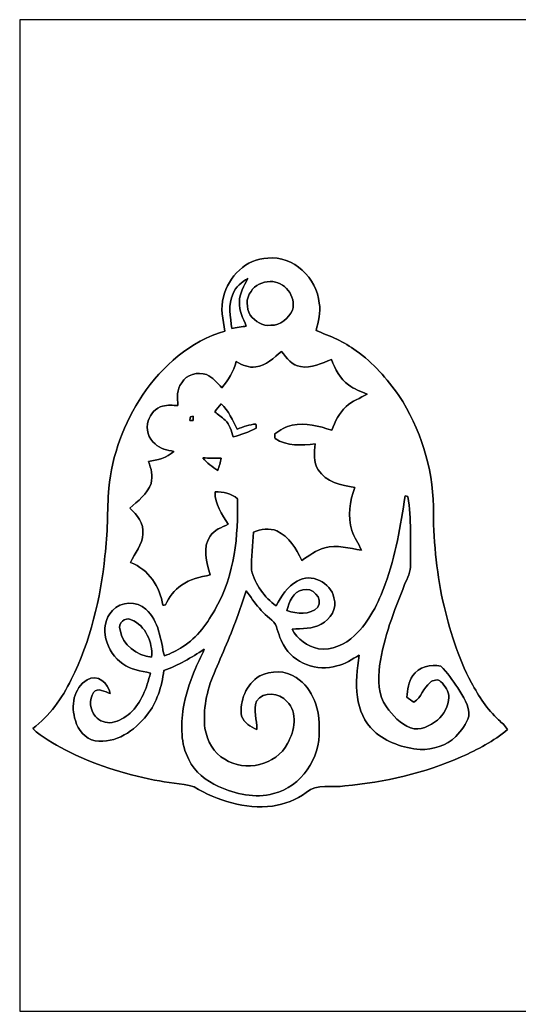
# Model space of a CAD drawing. Header units: centimetres. Extents: x -16.8 to 16.8, y -16.7 to 16.7.
# Drawn here: x -16.77 to 0, y -16.67 to 16.67 of the extents above; entities that cross this region are included whole.
import ezdxf

# ---------------------------------------------------------------- set-up
doc = ezdxf.new("R2010")
doc.units = ezdxf.units.CM
doc.header["$MEASUREMENT"] = 0
doc.layers.add('Layer 1', color=7, linetype='Continuous')

msp = doc.modelspace()

# ---------------------------------------------------------------- linework, layer by layer
at = {"layer": 'Layer 1', "color": 7}
for points, knots in [([(-16.77458, 16.66875), (-16.77458, 16.66875), (16.77458, 16.66875), (16.77458, 16.66875), (16.77458, 16.66875), (16.77458, 16.66875), (16.77458, -16.66875), (16.77458, -16.66875), (16.77458, -16.66875), (16.77458, -16.66875), (-16.77458, -16.66875), (-16.77458, -16.66875), (-16.77458, -16.66875), (-16.77458, -16.66875), (-16.77458, 16.66875), (-16.77458, 16.66875), (-16.77458, 16.66875), (-16.77458, 16.66875), (-16.77458, 16.66875), (-16.77458, 16.66875)], [0, 0, 0, 0, 0.16666667, 0.16666667, 0.16666667, 0.16666667, 0.33333333, 0.33333333, 0.33333333, 0.33333333, 0.5, 0.5, 0.5, 0.5, 0.66666667, 0.66666667, 0.66666667, 0.66666667, 1, 1, 1, 1]), ([(-9.93281, 7.3533), (-10.04852, 6.97548), (-9.94657, 6.58142), (-9.89189, 6.2036), (-9.89189, 6.2036), (-11.043, 5.86423), (-11.99162, 5.02744), (-12.65308, 4.04566), (-12.65308, 4.04566), (-13.26762, 3.10974), (-13.68002, 2.032), (-13.78832, 0.9144), (-13.78832, 0.9144), (-13.84406, 0.15804), (-13.81337, -0.60501), (-13.91426, -1.35819), (-13.91426, -1.35819), (-14.06913, -2.79153), (-14.39968, -4.22346), (-15.04844, -5.5178), (-15.04844, -5.5178), (-15.35712, -6.14927), (-15.77799, -6.7377), (-16.34384, -7.16315), (-16.34384, -7.16315), (-16.03234, -7.46936), (-15.63299, -7.67009), (-15.25199, -7.87682), (-15.25199, -7.87682), (-14.31466, -8.37283), (-13.29126, -8.68962), (-12.25409, -8.896), (-12.25409, -8.896), (-11.81312, -8.99089), (-11.35486, -8.99795), (-10.92165, -9.12707), (-10.92165, -9.12707), (-10.13601, -9.59344), (-9.20785, -9.8873), (-8.2871, -9.76983), (-8.2871, -9.76983), (-7.87964, -9.71338), (-7.48348, -9.5691), (-7.1561, -9.31651), (-7.1561, -9.31651), (-6.79309, -9.00112), (-6.28403, -9.16587), (-5.85435, -9.09567), (-5.85435, -9.09567), (-4.51309, -8.96373), (-3.17465, -8.67304), (-1.94275, -8.11459), (-1.94275, -8.11459), (-1.39488, -7.87012), (-0.85584, -7.59037), (-0.39546, -7.20125), (-0.39546, -7.20125), (-0.45685, -7.0612), (-0.59196, -6.97406), (-0.69321, -6.86647), (-0.69321, -6.86647), (-1.07879, -6.52074), (-1.35784, -6.0766), (-1.60091, -5.62398), (-1.60091, -5.62398), (-2.06587, -4.76532), (-2.34139, -3.82199), (-2.56611, -2.87655), (-2.56611, -2.87655), (-2.78024, -1.83197), (-2.89207, -0.76623), (-2.88114, 0.30057), (-2.88114, 0.30057), (-2.9083, 1.62313), (-3.31752, 2.93158), (-4.04107, 4.03789), (-4.04107, 4.03789), (-4.44853, 4.59775), (-4.89832, 5.13927), (-5.4737, 5.53438), (-5.4737, 5.53438), (-5.87763, 5.84482), (-6.35176, 6.03744), (-6.82378, 6.21806), (-6.82378, 6.21806), (-6.75146, 6.52074), (-6.65163, 6.83048), (-6.71513, 7.1441), (-6.71513, 7.1441), (-6.79768, 7.98195), (-7.57908, 8.75171), (-8.44797, 8.65399), (-8.44797, 8.65399), (-9.16834, 8.64094), (-9.76806, 8.02675), (-9.93281, 7.3533), (-9.93281, 7.3533), (-9.93281, 7.3533), (-9.93281, 7.3533), (-9.93281, 7.3533)], [0, 0, 0, 0, 0.03846154, 0.03846154, 0.03846154, 0.03846154, 0.07692308, 0.07692308, 0.07692308, 0.07692308, 0.11538462, 0.11538462, 0.11538462, 0.11538462, 0.15384615, 0.15384615, 0.15384615, 0.15384615, 0.19230769, 0.19230769, 0.19230769, 0.19230769, 0.23076923, 0.23076923, 0.23076923, 0.23076923, 0.26923077, 0.26923077, 0.26923077, 0.26923077, 0.30769231, 0.30769231, 0.30769231, 0.30769231, 0.34615385, 0.34615385, 0.34615385, 0.34615385, 0.38461538, 0.38461538, 0.38461538, 0.38461538, 0.42307692, 0.42307692, 0.42307692, 0.42307692, 0.46153846, 0.46153846, 0.46153846, 0.46153846, 0.5, 0.5, 0.5, 0.5, 0.53846154, 0.53846154, 0.53846154, 0.53846154, 0.57692308, 0.57692308, 0.57692308, 0.57692308, 0.61538462, 0.61538462, 0.61538462, 0.61538462, 0.65384615, 0.65384615, 0.65384615, 0.65384615, 0.69230769, 0.69230769, 0.69230769, 0.69230769, 0.73076923, 0.73076923, 0.73076923, 0.73076923, 0.76923077, 0.76923077, 0.76923077, 0.76923077, 0.80769231, 0.80769231, 0.80769231, 0.80769231, 0.84615385, 0.84615385, 0.84615385, 0.84615385, 0.88461538, 0.88461538, 0.88461538, 0.88461538, 0.92307692, 0.92307692, 0.92307692, 0.92307692, 1, 1, 1, 1]), ([(-9.61319, 7.4616), (-9.52324, 7.69197), (-9.31933, 7.84542), (-9.1186, 7.97489), (-9.1186, 7.97489), (-9.23572, 7.71948), (-9.40259, 7.47077), (-9.39659, 7.17726), (-9.39659, 7.17726), (-9.42269, 6.88587), (-9.27029, 6.62905), (-9.16728, 6.3687), (-9.16728, 6.3687), (-9.28829, 6.34859), (-9.53029, 6.30802), (-9.65129, 6.28791), (-9.65129, 6.28791), (-9.6968, 6.67561), (-9.79241, 7.0926), (-9.61319, 7.4616)], [0, 0, 0, 0, 0.16666667, 0.16666667, 0.16666667, 0.16666667, 0.33333333, 0.33333333, 0.33333333, 0.33333333, 0.5, 0.5, 0.5, 0.5, 0.66666667, 0.66666667, 0.66666667, 0.66666667, 1, 1, 1, 1]), ([(-8.36683, 7.8673), (-7.87612, 7.88882), (-7.48453, 7.37517), (-7.614, 6.90774), (-7.614, 6.90774), (-7.74912, 6.63575), (-8.01652, 6.37611), (-8.34249, 6.39904), (-8.34249, 6.39904), (-8.61977, 6.35282), (-8.87307, 6.53062), (-9.03288, 6.73876), (-9.03288, 6.73876), (-9.1634, 6.979), (-9.19551, 7.30638), (-9.00783, 7.52828), (-9.00783, 7.52828), (-8.88118, 7.75511), (-8.61448, 7.85636), (-8.36683, 7.8673)], [0, 0, 0, 0, 0.16666667, 0.16666667, 0.16666667, 0.16666667, 0.33333333, 0.33333333, 0.33333333, 0.33333333, 0.5, 0.5, 0.5, 0.5, 0.66666667, 0.66666667, 0.66666667, 0.66666667, 1, 1, 1, 1]), ([(-8.84731, 4.99957), (-8.49418, 5.0359), (-8.24794, 5.31213), (-7.9816, 5.51533), (-7.9816, 5.51533), (-7.81297, 5.30648), (-7.63164, 5.03555), (-7.3406, 5.00627), (-7.3406, 5.00627), (-6.97653, 4.93924), (-6.63504, 5.11951), (-6.3052, 5.24475), (-6.3052, 5.24475), (-6.18137, 4.92513), (-6.02015, 4.59493), (-5.73052, 4.39526), (-5.73052, 4.39526), (-5.54849, 4.24497), (-5.31883, 4.18006), (-5.10716, 4.08446), (-5.10716, 4.08446), (-5.34176, 3.94229), (-5.60846, 3.85092), (-5.81307, 3.66148), (-5.81307, 3.66148), (-6.05367, 3.45511), (-6.17926, 3.1563), (-6.29532, 2.86914), (-6.29532, 2.86914), (-6.72042, 3.00884), (-7.17832, 3.12279), (-7.626, 3.03848), (-7.626, 3.03848), (-7.84013, 2.98944), (-8.03028, 2.8702), (-8.20808, 2.74532), (-8.20808, 2.74532), (-8.20596, 2.69311), (-8.20385, 2.64019), (-8.20208, 2.58763), (-8.20208, 2.58763), (-7.8045, 2.3308), (-7.3025, 2.35444), (-6.84953, 2.40524), (-6.84953, 2.40524), (-6.88022, 2.1142), (-6.9282, 1.79317), (-6.7504, 1.53741), (-6.7504, 1.53741), (-6.4897, 1.12642), (-5.97817, 1.00118), (-5.52591, 0.9465), (-5.52591, 0.9465), (-5.68501, 0.48331), (-5.77286, -0.02963), (-5.62046, -0.50659), (-5.62046, -0.50659), (-5.54884, -0.7426), (-5.39785, -0.94227), (-5.29625, -1.16487), (-5.29625, -1.16487), (-5.7023, -1.10278), (-6.12246, -0.97296), (-6.53203, -1.08938), (-6.53203, -1.08938), (-6.82131, -1.16134), (-7.0545, -1.35855), (-7.30532, -1.50954), (-7.30532, -1.50954), (-7.48841, -1.11548), (-7.72901, -0.71155), (-8.13717, -0.51999), (-8.13717, -0.51999), (-8.39117, -0.4064), (-8.67516, -0.46849), (-8.92704, -0.55598), (-8.92704, -0.55598), (-8.94009, -0.98319), (-9.0103, -1.41076), (-8.99054, -1.83797), (-8.99054, -1.83797), (-8.86425, -2.3174), (-8.5665, -2.75308), (-8.16187, -3.04059), (-8.16187, -3.04059), (-7.99394, -2.71674), (-7.79392, -2.38054), (-7.4549, -2.21156), (-7.4549, -2.21156), (-7.00088, -1.91382), (-6.32248, -2.25037), (-6.22547, -2.76825), (-6.22547, -2.76825), (-6.10235, -3.12244), (-6.33801, -3.49356), (-6.65021, -3.65019), (-6.65021, -3.65019), (-6.94337, -3.82552), (-7.29791, -3.79624), (-7.626, -3.82552), (-7.626, -3.82552), (-7.45702, -4.17442), (-7.112, -4.39138), (-6.74582, -4.48557), (-6.74582, -4.48557), (-6.29708, -4.54907), (-5.84412, -4.3434), (-5.52838, -4.0319), (-5.52838, -4.0319), (-5.0292, -3.5687), (-4.73181, -2.93899), (-4.49827, -2.31069), (-4.49827, -2.31069), (-4.14973, -1.35431), (-3.98709, -0.34572), (-3.82976, 0.65581), (-3.82976, 0.65581), (-3.80647, 0.65052), (-3.76026, 0.63994), (-3.73698, 0.63465), (-3.73698, 0.63465), (-3.61844, -0.11783), (-3.64419, -0.88265), (-3.65443, -1.64148), (-3.65443, -1.64148), (-3.63608, -1.88771), (-3.76096, -2.10397), (-3.84634, -2.32481), (-3.84634, -2.32481), (-4.19876, -3.20781), (-4.56001, -4.1021), (-4.68665, -5.05072), (-4.68665, -5.05072), (-4.73675, -5.51568), (-4.75439, -6.04132), (-4.45876, -6.43572), (-4.45876, -6.43572), (-4.25062, -6.72289), (-3.99239, -7.01887), (-3.64843, -7.14199), (-3.64843, -7.14199), (-3.32246, -7.26193), (-3.00214, -7.06437), (-2.74496, -6.88516), (-2.74496, -6.88516), (-2.52695, -6.68867), (-2.38407, -6.40962), (-2.35761, -6.11717), (-2.35761, -6.11717), (-2.36467, -5.91291), (-2.48673, -5.72911), (-2.62608, -5.58906), (-2.62608, -5.58906), (-2.72556, -5.48499), (-2.89243, -5.53473), (-2.99085, -5.61622), (-2.99085, -5.61622), (-3.22051, -5.7979), (-3.28154, -6.12281), (-3.53519, -6.28262), (-3.53519, -6.28262), (-3.61456, -6.22618), (-3.69323, -6.16867), (-3.7719, -6.11152), (-3.7719, -6.11152), (-3.75073, -5.86176), (-3.72639, -5.59506), (-3.57399, -5.38586), (-3.57399, -5.38586), (-3.37256, -5.09764), (-2.9658, -4.98828), (-2.6349, -5.06871), (-2.6349, -5.06871), (-2.39254, -5.26097), (-2.24861, -5.55625), (-2.05987, -5.7979), (-2.05987, -5.7979), (-1.88701, -6.08789), (-1.6577, -6.39092), (-1.68945, -6.74829), (-1.68945, -6.74829), (-1.76565, -7.01252), (-1.95051, -7.22947), (-2.1269, -7.43303), (-2.1269, -7.43303), (-2.43558, -7.753), (-2.89948, -7.85954), (-3.32846, -7.87365), (-3.32846, -7.87365), (-3.88832, -7.81509), (-4.46123, -7.63623), (-4.88033, -7.24429), (-4.88033, -7.24429), (-5.20982, -6.95784), (-5.36434, -6.52463), (-5.43313, -6.10517), (-5.43313, -6.10517), (-5.51603, -5.63668), (-5.43525, -5.1622), (-5.37986, -4.69618), (-5.37986, -4.69618), (-5.6194, -4.83129), (-5.84271, -5.01015), (-6.12105, -5.05813), (-6.12105, -5.05813), (-6.78145, -5.26097), (-7.58543, -4.97593), (-7.91175, -4.35187), (-7.91175, -4.35187), (-8.04757, -4.14055), (-8.09978, -3.89326), (-8.18374, -3.66113), (-8.18374, -3.66113), (-8.34496, -3.46181), (-8.56897, -3.32176), (-8.72878, -3.12032), (-8.72878, -3.12032), (-8.88965, -2.93617), (-9.01947, -2.72909), (-9.17152, -2.53824), (-9.17152, -2.53824), (-9.27559, -2.79717), (-9.34191, -3.06881), (-9.43928, -3.33022), (-9.43928, -3.33022), (-9.6841, -4.00015), (-9.96985, -4.65349), (-10.2489, -5.30966), (-10.2489, -5.30966), (-10.49761, -5.8928), (-10.62884, -6.53344), (-10.55441, -7.16844), (-10.55441, -7.16844), (-10.47538, -7.5752), (-10.2683, -7.99147), (-9.8933, -8.19856), (-9.8933, -8.19856), (-9.20891, -8.63318), (-8.16398, -8.40599), (-7.78298, -7.67009), (-7.78298, -7.67009), (-7.54098, -7.24676), (-7.42597, -6.62834), (-7.80627, -6.2544), (-7.80627, -6.2544), (-8.05004, -5.96124), (-8.60002, -5.89739), (-8.82297, -6.23993), (-8.82297, -6.23993), (-8.92951, -6.54685), (-8.81274, -6.8774), (-8.81133, -7.19349), (-8.81133, -7.19349), (-9.03146, -7.11764), (-9.22867, -6.96524), (-9.32744, -6.7504), (-9.32744, -6.7504), (-9.40294, -6.23252), (-9.17258, -5.66737), (-8.71608, -5.39644), (-8.71608, -5.39644), (-8.34108, -5.20488), (-7.84684, -5.19959), (-7.49688, -5.45183), (-7.49688, -5.45183), (-6.91303, -5.81554), (-6.68973, -6.5599), (-6.71654, -7.21466), (-6.71654, -7.21466), (-6.6802, -8.15763), (-7.31661, -9.12178), (-8.25112, -9.35214), (-8.25112, -9.35214), (-8.87342, -9.525), (-9.52465, -9.36096), (-10.10179, -9.11437), (-10.10179, -9.11437), (-10.51031, -8.91963), (-10.90224, -8.62612), (-11.09768, -8.20596), (-11.09768, -8.20596), (-11.38273, -7.6835), (-11.35874, -7.05803), (-11.28642, -6.48652), (-11.28642, -6.48652), (-11.20775, -6.06002), (-11.07793, -5.64409), (-10.91777, -5.24157), (-10.91777, -5.24157), (-10.81758, -4.98863), (-10.67047, -4.7565), (-10.58545, -4.49756), (-10.58545, -4.49756), (-11.01019, -4.77908), (-11.45117, -5.03978), (-11.93341, -5.21194), (-11.93341, -5.21194), (-12.00891, -5.74851), (-12.16378, -6.28791), (-12.50985, -6.71724), (-12.50985, -6.71724), (-12.91202, -7.24217), (-13.5576, -7.67433), (-14.24658, -7.58014), (-14.24658, -7.58014), (-14.57219, -7.50464), (-14.82266, -7.21431), (-14.90521, -6.89681), (-14.90521, -6.89681), (-15.07137, -6.41738), (-14.97401, -5.80496), (-14.51363, -5.52344), (-14.51363, -5.52344), (-14.17108, -5.30542), (-13.79926, -5.64691), (-13.73823, -5.98205), (-13.73823, -5.98205), (-13.91567, -5.94572), (-14.15098, -5.76051), (-14.29879, -5.9503), (-14.29879, -5.9503), (-14.45366, -6.19266), (-14.42614, -6.5405), (-14.23599, -6.75675), (-14.23599, -6.75675), (-14.10159, -6.92009), (-13.87793, -6.98606), (-13.67226, -6.96383), (-13.67226, -6.96383), (-13.44824, -6.91339), (-13.24716, -6.79379), (-13.07183, -6.64845), (-13.07183, -6.64845), (-12.69153, -6.29461), (-12.50915, -5.79332), (-12.38709, -5.3019), (-12.38709, -5.3019), (-12.70141, -5.21406), (-13.05172, -5.20418), (-13.31454, -4.98757), (-13.31454, -4.98757), (-13.86558, -4.61751), (-14.16156, -3.72674), (-13.66273, -3.19969), (-13.66273, -3.19969), (-13.3798, -2.88255), (-12.84676, -2.86738), (-12.53878, -3.15454), (-12.53878, -3.15454), (-12.09181, -3.5493), (-12.05124, -4.18077), (-11.9193, -4.72228), (-11.9193, -4.72228), (-11.70905, -4.63762), (-11.49773, -4.55048), (-11.31111, -4.41995), (-11.31111, -4.41995), (-10.79959, -4.11162), (-10.46445, -3.59445), (-10.17411, -3.08786), (-10.17411, -3.08786), (-9.56239, -1.98226), (-9.4294, -0.68368), (-9.46503, 0.55986), (-9.46503, 0.55986), (-9.67176, 0.74789), (-9.94375, 0.8061), (-10.21574, 0.79446), (-10.21574, 0.79446), (-10.2302, 0.381), (-9.97797, 0.03916), (-9.77477, -0.29598), (-9.77477, -0.29598), (-9.99419, -0.39758), (-10.24431, -0.48084), (-10.38225, -0.69533), (-10.38225, -0.69533), (-10.64507, -1.07879), (-10.50608, -1.58362), (-10.38401, -1.99566), (-10.38401, -1.99566), (-10.71492, -2.07574), (-11.06417, -2.13395), (-11.34181, -2.34597), (-11.34181, -2.34597), (-11.59475, -2.4952), (-11.75385, -2.75308), (-11.88649, -3.00673), (-11.88649, -3.00673), (-11.90731, -3.00919), (-11.94894, -3.01378), (-11.96975, -3.0159), (-11.96975, -3.0159), (-12.06923, -2.39889), (-12.44882, -1.80164), (-13.05454, -1.58221), (-13.05454, -1.58221), (-12.91378, -1.26189), (-12.6492, -0.98531), (-12.64497, -0.61807), (-12.64497, -0.61807), (-12.58817, -0.26423), (-12.84182, 0.02364), (-13.08312, 0.24448), (-13.08312, 0.24448), (-12.80795, 0.48648), (-12.50103, 0.72355), (-12.36592, 1.07844), (-12.36592, 1.07844), (-12.29642, 1.3268), (-12.36345, 1.58503), (-12.45482, 1.81751), (-12.45482, 1.81751), (-12.14967, 1.85702), (-11.83323, 1.94486), (-11.59969, 2.15547), (-11.59969, 2.15547), (-11.82158, 2.19781), (-12.06429, 2.24331), (-12.23363, 2.40594), (-12.23363, 2.40594), (-12.4527, 2.58833), (-12.55466, 2.90971), (-12.46046, 3.18135), (-12.46046, 3.18135), (-12.38991, 3.41066), (-12.21423, 3.61844), (-11.97645, 3.68229), (-11.97645, 3.68229), (-11.80712, 3.71722), (-11.6332, 3.70805), (-11.46175, 3.69711), (-11.46175, 3.69711), (-11.48045, 3.95464), (-11.51678, 4.24462), (-11.33687, 4.45982), (-11.33687, 4.45982), (-11.17988, 4.74274), (-10.79853, 4.84717), (-10.50361, 4.73816), (-10.50361, 4.73816), (-10.29018, 4.64749), (-10.14236, 4.46264), (-9.99349, 4.29331), (-9.99349, 4.29331), (-9.76524, 4.5466), (-9.60296, 4.84893), (-9.50419, 5.17419), (-9.50419, 5.17419), (-9.30522, 5.06095), (-9.08332, 4.95794), (-8.84731, 4.99957), (-8.84731, 4.99957), (-8.84731, 4.99957), (-8.84731, 4.99957), (-8.84731, 4.99957)], [0, 0, 0, 0, 0.00869565, 0.00869565, 0.00869565, 0.00869565, 0.0173913, 0.0173913, 0.0173913, 0.0173913, 0.02608696, 0.02608696, 0.02608696, 0.02608696, 0.03478261, 0.03478261, 0.03478261, 0.03478261, 0.04347826, 0.04347826, 0.04347826, 0.04347826, 0.05217391, 0.05217391, 0.05217391, 0.05217391, 0.06086957, 0.06086957, 0.06086957, 0.06086957, 0.06956522, 0.06956522, 0.06956522, 0.06956522, 0.07826087, 0.07826087, 0.07826087, 0.07826087, 0.08695652, 0.08695652, 0.08695652, 0.08695652, 0.09565217, 0.09565217, 0.09565217, 0.09565217, 0.10434783, 0.10434783, 0.10434783, 0.10434783, 0.11304348, 0.11304348, 0.11304348, 0.11304348, 0.12173913, 0.12173913, 0.12173913, 0.12173913, 0.13043478, 0.13043478, 0.13043478, 0.13043478, 0.13913043, 0.13913043, 0.13913043, 0.13913043, 0.14782609, 0.14782609, 0.14782609, 0.14782609, 0.15652174, 0.15652174, 0.15652174, 0.15652174, 0.16521739, 0.16521739, 0.16521739, 0.16521739, 0.17391304, 0.17391304, 0.17391304, 0.17391304, 0.1826087, 0.1826087, 0.1826087, 0.1826087, 0.19130435, 0.19130435, 0.19130435, 0.19130435, 0.2, 0.2, 0.2, 0.2, 0.20869565, 0.20869565, 0.20869565, 0.20869565, 0.2173913, 0.2173913, 0.2173913, 0.2173913, 0.22608696, 0.22608696, 0.22608696, 0.22608696, 0.23478261, 0.23478261, 0.23478261, 0.23478261, 0.24347826, 0.24347826, 0.24347826, 0.24347826, 0.25217391, 0.25217391, 0.25217391, 0.25217391, 0.26086957, 0.26086957, 0.26086957, 0.26086957, 0.26956522, 0.26956522, 0.26956522, 0.26956522, 0.27826087, 0.27826087, 0.27826087, 0.27826087, 0.28695652, 0.28695652, 0.28695652, 0.28695652, 0.29565217, 0.29565217, 0.29565217, 0.29565217, 0.30434783, 0.30434783, 0.30434783, 0.30434783, 0.31304348, 0.31304348, 0.31304348, 0.31304348, 0.32173913, 0.32173913, 0.32173913, 0.32173913, 0.33043478, 0.33043478, 0.33043478, 0.33043478, 0.33913043, 0.33913043, 0.33913043, 0.33913043, 0.34782609, 0.34782609, 0.34782609, 0.34782609, 0.35652174, 0.35652174, 0.35652174, 0.35652174, 0.36521739, 0.36521739, 0.36521739, 0.36521739, 0.37391304, 0.37391304, 0.37391304, 0.37391304, 0.3826087, 0.3826087, 0.3826087, 0.3826087, 0.39130435, 0.39130435, 0.39130435, 0.39130435, 0.4, 0.4, 0.4, 0.4, 0.40869565, 0.40869565, 0.40869565, 0.40869565, 0.4173913, 0.4173913, 0.4173913, 0.4173913, 0.42608696, 0.42608696, 0.42608696, 0.42608696, 0.43478261, 0.43478261, 0.43478261, 0.43478261, 0.44347826, 0.44347826, 0.44347826, 0.44347826, 0.45217391, 0.45217391, 0.45217391, 0.45217391, 0.46086957, 0.46086957, 0.46086957, 0.46086957, 0.46956522, 0.46956522, 0.46956522, 0.46956522, 0.47826087, 0.47826087, 0.47826087, 0.47826087, 0.48695652, 0.48695652, 0.48695652, 0.48695652, 0.49565217, 0.49565217, 0.49565217, 0.49565217, 0.50434783, 0.50434783, 0.50434783, 0.50434783, 0.51304348, 0.51304348, 0.51304348, 0.51304348, 0.52173913, 0.52173913, 0.52173913, 0.52173913, 0.53043478, 0.53043478, 0.53043478, 0.53043478, 0.53913043, 0.53913043, 0.53913043, 0.53913043, 0.54782609, 0.54782609, 0.54782609, 0.54782609, 0.55652174, 0.55652174, 0.55652174, 0.55652174, 0.56521739, 0.56521739, 0.56521739, 0.56521739, 0.57391304, 0.57391304, 0.57391304, 0.57391304, 0.5826087, 0.5826087, 0.5826087, 0.5826087, 0.59130435, 0.59130435, 0.59130435, 0.59130435, 0.6, 0.6, 0.6, 0.6, 0.60869565, 0.60869565, 0.60869565, 0.60869565, 0.6173913, 0.6173913, 0.6173913, 0.6173913, 0.62608696, 0.62608696, 0.62608696, 0.62608696, 0.63478261, 0.63478261, 0.63478261, 0.63478261, 0.64347826, 0.64347826, 0.64347826, 0.64347826, 0.65217391, 0.65217391, 0.65217391, 0.65217391, 0.66086957, 0.66086957, 0.66086957, 0.66086957, 0.66956522, 0.66956522, 0.66956522, 0.66956522, 0.67826087, 0.67826087, 0.67826087, 0.67826087, 0.68695652, 0.68695652, 0.68695652, 0.68695652, 0.69565217, 0.69565217, 0.69565217, 0.69565217, 0.70434783, 0.70434783, 0.70434783, 0.70434783, 0.71304348, 0.71304348, 0.71304348, 0.71304348, 0.72173913, 0.72173913, 0.72173913, 0.72173913, 0.73043478, 0.73043478, 0.73043478, 0.73043478, 0.73913043, 0.73913043, 0.73913043, 0.73913043, 0.74782609, 0.74782609, 0.74782609, 0.74782609, 0.75652174, 0.75652174, 0.75652174, 0.75652174, 0.76521739, 0.76521739, 0.76521739, 0.76521739, 0.77391304, 0.77391304, 0.77391304, 0.77391304, 0.7826087, 0.7826087, 0.7826087, 0.7826087, 0.79130435, 0.79130435, 0.79130435, 0.79130435, 0.8, 0.8, 0.8, 0.8, 0.80869565, 0.80869565, 0.80869565, 0.80869565, 0.8173913, 0.8173913, 0.8173913, 0.8173913, 0.82608696, 0.82608696, 0.82608696, 0.82608696, 0.83478261, 0.83478261, 0.83478261, 0.83478261, 0.84347826, 0.84347826, 0.84347826, 0.84347826, 0.85217391, 0.85217391, 0.85217391, 0.85217391, 0.86086957, 0.86086957, 0.86086957, 0.86086957, 0.86956522, 0.86956522, 0.86956522, 0.86956522, 0.87826087, 0.87826087, 0.87826087, 0.87826087, 0.88695652, 0.88695652, 0.88695652, 0.88695652, 0.89565217, 0.89565217, 0.89565217, 0.89565217, 0.90434783, 0.90434783, 0.90434783, 0.90434783, 0.91304348, 0.91304348, 0.91304348, 0.91304348, 0.92173913, 0.92173913, 0.92173913, 0.92173913, 0.93043478, 0.93043478, 0.93043478, 0.93043478, 0.93913043, 0.93913043, 0.93913043, 0.93913043, 0.94782609, 0.94782609, 0.94782609, 0.94782609, 0.95652174, 0.95652174, 0.95652174, 0.95652174, 0.96521739, 0.96521739, 0.96521739, 0.96521739, 0.97391304, 0.97391304, 0.97391304, 0.97391304, 0.9826087, 0.9826087, 0.9826087, 0.9826087, 1, 1, 1, 1]), ([(-10.22809, 3.48827), (-10.11096, 3.39513), (-9.99137, 3.30588), (-9.87884, 3.2064), (-9.87884, 3.2064), (-9.71409, 3.0607), (-9.67493, 2.8388), (-9.60967, 2.64019), (-9.60967, 2.64019), (-9.34014, 2.70827), (-9.08226, 2.81305), (-8.83497, 2.93899), (-8.83497, 2.93899), (-8.83638, 2.97286), (-8.83955, 3.04059), (-8.84096, 3.07411), (-8.84096, 3.07411), (-9.0618, 3.06246), (-9.26783, 2.98415), (-9.47032, 2.9023), (-9.47032, 2.9023), (-9.62201, 3.20358), (-9.76242, 3.51825), (-10.00795, 3.75708), (-10.00795, 3.75708), (-10.08698, 3.67206), (-10.15965, 3.58175), (-10.22809, 3.48827), (-10.22809, 3.48827), (-10.22809, 3.48827), (-10.22809, 3.48827), (-10.22809, 3.48827)], [0, 0, 0, 0, 0.11111111, 0.11111111, 0.11111111, 0.11111111, 0.22222222, 0.22222222, 0.22222222, 0.22222222, 0.33333333, 0.33333333, 0.33333333, 0.33333333, 0.44444444, 0.44444444, 0.44444444, 0.44444444, 0.55555556, 0.55555556, 0.55555556, 0.55555556, 0.66666667, 0.66666667, 0.66666667, 0.66666667, 0.77777778, 0.77777778, 0.77777778, 0.77777778, 1, 1, 1, 1]), ([(-11.04265, 3.31505), (-11.05041, 3.27519), (-11.05782, 3.23497), (-11.06488, 3.19511), (-11.06488, 3.19511), (-11.03701, 3.19405), (-10.98091, 3.19264), (-10.95269, 3.19193), (-10.95269, 3.19193), (-10.9541, 3.24097), (-10.95516, 3.29001), (-10.95622, 3.33904), (-10.95622, 3.33904), (-10.97774, 3.33304), (-11.02113, 3.32105), (-11.04265, 3.31505), (-11.04265, 3.31505), (-11.04265, 3.31505), (-11.04265, 3.31505), (-11.04265, 3.31505)], [0, 0, 0, 0, 0.16666667, 0.16666667, 0.16666667, 0.16666667, 0.33333333, 0.33333333, 0.33333333, 0.33333333, 0.5, 0.5, 0.5, 0.5, 0.66666667, 0.66666667, 0.66666667, 0.66666667, 1, 1, 1, 1]), ([(-10.6232, 1.9364), (-10.4962, 1.75542), (-10.30711, 1.63724), (-10.12719, 1.51448), (-10.12719, 1.51448), (-10.07639, 1.64818), (-10.03829, 1.78753), (-10.01501, 1.92864), (-10.01501, 1.92864), (-10.21786, 1.93075), (-10.4207, 1.93111), (-10.6232, 1.9364), (-10.6232, 1.9364), (-10.6232, 1.9364), (-10.6232, 1.9364), (-10.6232, 1.9364)], [0, 0, 0, 0, 0.2, 0.2, 0.2, 0.2, 0.4, 0.4, 0.4, 0.4, 0.6, 0.6, 0.6, 0.6, 1, 1, 1, 1]), ([(-7.27004, -2.50084), (-7.59425, -2.55411), (-7.73218, -2.91289), (-7.80062, -3.19864), (-7.80062, -3.19864), (-7.46689, -3.30941), (-7.02557, -3.36338), (-6.76275, -3.08046), (-6.76275, -3.08046), (-6.56766, -2.78553), (-6.95678, -2.39466), (-7.27004, -2.50084), (-7.27004, -2.50084), (-7.27004, -2.50084), (-7.27004, -2.50084), (-7.27004, -2.50084)], [0, 0, 0, 0, 0.2, 0.2, 0.2, 0.2, 0.4, 0.4, 0.4, 0.4, 0.6, 0.6, 0.6, 0.6, 1, 1, 1, 1]), ([(-13.40309, -3.84669), (-13.32583, -4.35751), (-12.84464, -4.7117), (-12.34934, -4.7625), (-12.34934, -4.7625), (-12.30489, -4.26014), (-12.54619, -3.70487), (-13.03055, -3.50308), (-13.03055, -3.50308), (-13.23834, -3.39901), (-13.49798, -3.62867), (-13.40309, -3.84669)], [0, 0, 0, 0, 0.25, 0.25, 0.25, 0.25, 0.5, 0.5, 0.5, 0.5, 1, 1, 1, 1])]:
    msp.add_open_spline(points, degree=3, knots=knots, dxfattribs=at)
at = {"layer": 'Layer 1', "color": 9}
for points, knots in [([(-9.93281, 7.3533), (-9.76806, 8.02675), (-9.16834, 8.64094), (-8.44797, 8.65399), (-8.44797, 8.65399), (-7.57908, 8.75171), (-6.79768, 7.98195), (-6.71513, 7.1441), (-6.71513, 7.1441), (-6.65163, 6.83048), (-6.75146, 6.52074), (-6.82378, 6.21806), (-6.82378, 6.21806), (-6.35176, 6.03744), (-5.87763, 5.84482), (-5.4737, 5.53438), (-5.4737, 5.53438), (-4.89832, 5.13927), (-4.44853, 4.59775), (-4.04107, 4.03789), (-4.04107, 4.03789), (-3.31752, 2.93158), (-2.9083, 1.62313), (-2.88114, 0.30057), (-2.88114, 0.30057), (-2.89207, -0.76623), (-2.78024, -1.83197), (-2.56611, -2.87655), (-2.56611, -2.87655), (-2.34139, -3.82199), (-2.06587, -4.76532), (-1.60091, -5.62398), (-1.60091, -5.62398), (-1.35784, -6.0766), (-1.07879, -6.52074), (-0.69321, -6.86647), (-0.69321, -6.86647), (-0.59196, -6.97406), (-0.45685, -7.0612), (-0.39546, -7.20125), (-0.39546, -7.20125), (-0.85584, -7.59037), (-1.39488, -7.87012), (-1.94275, -8.11459), (-1.94275, -8.11459), (-3.17465, -8.67304), (-4.51309, -8.96373), (-5.85435, -9.09567), (-5.85435, -9.09567), (-6.28403, -9.16587), (-6.79309, -9.00112), (-7.1561, -9.31651), (-7.1561, -9.31651), (-7.48348, -9.5691), (-7.87964, -9.71338), (-8.2871, -9.76983), (-8.2871, -9.76983), (-9.20785, -9.8873), (-10.13601, -9.59344), (-10.92165, -9.12707), (-10.92165, -9.12707), (-11.35486, -8.99795), (-11.81312, -8.99089), (-12.25409, -8.896), (-12.25409, -8.896), (-13.29126, -8.68962), (-14.31466, -8.37283), (-15.25199, -7.87682), (-15.25199, -7.87682), (-15.63299, -7.67009), (-16.03234, -7.46936), (-16.34384, -7.16315), (-16.34384, -7.16315), (-15.77799, -6.7377), (-15.35712, -6.14927), (-15.04844, -5.5178), (-15.04844, -5.5178), (-14.39968, -4.22346), (-14.06913, -2.79153), (-13.91426, -1.35819), (-13.91426, -1.35819), (-13.81337, -0.60501), (-13.84406, 0.15804), (-13.78832, 0.9144), (-13.78832, 0.9144), (-13.68002, 2.032), (-13.26762, 3.10974), (-12.65308, 4.04566), (-12.65308, 4.04566), (-11.99162, 5.02744), (-11.043, 5.86423), (-9.89189, 6.2036), (-9.89189, 6.2036), (-9.94657, 6.58142), (-10.04852, 6.97548), (-9.93281, 7.3533), (-9.93281, 7.3533), (-9.93281, 7.3533), (-9.93281, 7.3533), (-9.93281, 7.3533)], [0, 0, 0, 0, 0.03846154, 0.03846154, 0.03846154, 0.03846154, 0.07692308, 0.07692308, 0.07692308, 0.07692308, 0.11538462, 0.11538462, 0.11538462, 0.11538462, 0.15384615, 0.15384615, 0.15384615, 0.15384615, 0.19230769, 0.19230769, 0.19230769, 0.19230769, 0.23076923, 0.23076923, 0.23076923, 0.23076923, 0.26923077, 0.26923077, 0.26923077, 0.26923077, 0.30769231, 0.30769231, 0.30769231, 0.30769231, 0.34615385, 0.34615385, 0.34615385, 0.34615385, 0.38461538, 0.38461538, 0.38461538, 0.38461538, 0.42307692, 0.42307692, 0.42307692, 0.42307692, 0.46153846, 0.46153846, 0.46153846, 0.46153846, 0.5, 0.5, 0.5, 0.5, 0.53846154, 0.53846154, 0.53846154, 0.53846154, 0.57692308, 0.57692308, 0.57692308, 0.57692308, 0.61538462, 0.61538462, 0.61538462, 0.61538462, 0.65384615, 0.65384615, 0.65384615, 0.65384615, 0.69230769, 0.69230769, 0.69230769, 0.69230769, 0.73076923, 0.73076923, 0.73076923, 0.73076923, 0.76923077, 0.76923077, 0.76923077, 0.76923077, 0.80769231, 0.80769231, 0.80769231, 0.80769231, 0.84615385, 0.84615385, 0.84615385, 0.84615385, 0.88461538, 0.88461538, 0.88461538, 0.88461538, 0.92307692, 0.92307692, 0.92307692, 0.92307692, 1, 1, 1, 1]), ([(-9.61319, 7.4616), (-9.79241, 7.0926), (-9.6968, 6.67561), (-9.65129, 6.28791), (-9.65129, 6.28791), (-9.53029, 6.30802), (-9.28829, 6.34859), (-9.16728, 6.3687), (-9.16728, 6.3687), (-9.27029, 6.62905), (-9.42269, 6.88587), (-9.39659, 7.17726), (-9.39659, 7.17726), (-9.40259, 7.47077), (-9.23572, 7.71948), (-9.1186, 7.97489), (-9.1186, 7.97489), (-9.31933, 7.84542), (-9.52324, 7.69197), (-9.61319, 7.4616), (-9.61319, 7.4616), (-9.61319, 7.4616), (-9.61319, 7.4616), (-9.61319, 7.4616)], [0, 0, 0, 0, 0.14285714, 0.14285714, 0.14285714, 0.14285714, 0.28571429, 0.28571429, 0.28571429, 0.28571429, 0.42857143, 0.42857143, 0.42857143, 0.42857143, 0.57142857, 0.57142857, 0.57142857, 0.57142857, 0.71428571, 0.71428571, 0.71428571, 0.71428571, 1, 1, 1, 1]), ([(-8.36683, 7.8673), (-8.61448, 7.85636), (-8.88118, 7.75511), (-9.00783, 7.52828), (-9.00783, 7.52828), (-9.19551, 7.30638), (-9.1634, 6.979), (-9.03288, 6.73876), (-9.03288, 6.73876), (-8.87307, 6.53062), (-8.61977, 6.35282), (-8.34249, 6.39904), (-8.34249, 6.39904), (-8.01652, 6.37611), (-7.74912, 6.63575), (-7.614, 6.90774), (-7.614, 6.90774), (-7.48453, 7.37517), (-7.87612, 7.88882), (-8.36683, 7.8673), (-8.36683, 7.8673), (-8.36683, 7.8673), (-8.36683, 7.8673), (-8.36683, 7.8673)], [0, 0, 0, 0, 0.14285714, 0.14285714, 0.14285714, 0.14285714, 0.28571429, 0.28571429, 0.28571429, 0.28571429, 0.42857143, 0.42857143, 0.42857143, 0.42857143, 0.57142857, 0.57142857, 0.57142857, 0.57142857, 0.71428571, 0.71428571, 0.71428571, 0.71428571, 1, 1, 1, 1]), ([(-8.84731, 4.99957), (-9.08332, 4.95794), (-9.30522, 5.06095), (-9.50419, 5.17419), (-9.50419, 5.17419), (-9.60296, 4.84893), (-9.76524, 4.5466), (-9.99349, 4.29331), (-9.99349, 4.29331), (-10.14236, 4.46264), (-10.29018, 4.64749), (-10.50361, 4.73816), (-10.50361, 4.73816), (-10.79853, 4.84717), (-11.17988, 4.74274), (-11.33687, 4.45982), (-11.33687, 4.45982), (-11.51678, 4.24462), (-11.48045, 3.95464), (-11.46175, 3.69711), (-11.46175, 3.69711), (-11.6332, 3.70805), (-11.80712, 3.71722), (-11.97645, 3.68229), (-11.97645, 3.68229), (-12.21423, 3.61844), (-12.38991, 3.41066), (-12.46046, 3.18135), (-12.46046, 3.18135), (-12.55466, 2.90971), (-12.4527, 2.58833), (-12.23363, 2.40594), (-12.23363, 2.40594), (-12.06429, 2.24331), (-11.82158, 2.19781), (-11.59969, 2.15547), (-11.59969, 2.15547), (-11.83323, 1.94486), (-12.14967, 1.85702), (-12.45482, 1.81751), (-12.45482, 1.81751), (-12.36345, 1.58503), (-12.29642, 1.3268), (-12.36592, 1.07844), (-12.36592, 1.07844), (-12.50103, 0.72355), (-12.80795, 0.48648), (-13.08312, 0.24448), (-13.08312, 0.24448), (-12.84182, 0.02364), (-12.58817, -0.26423), (-12.64497, -0.61807), (-12.64497, -0.61807), (-12.6492, -0.98531), (-12.91378, -1.26189), (-13.05454, -1.58221), (-13.05454, -1.58221), (-12.44882, -1.80164), (-12.06923, -2.39889), (-11.96975, -3.0159), (-11.96975, -3.0159), (-11.94894, -3.01378), (-11.90731, -3.00919), (-11.88649, -3.00673), (-11.88649, -3.00673), (-11.75385, -2.75308), (-11.59475, -2.4952), (-11.34181, -2.34597), (-11.34181, -2.34597), (-11.06417, -2.13395), (-10.71492, -2.07574), (-10.38401, -1.99566), (-10.38401, -1.99566), (-10.50608, -1.58362), (-10.64507, -1.07879), (-10.38225, -0.69533), (-10.38225, -0.69533), (-10.24431, -0.48084), (-9.99419, -0.39758), (-9.77477, -0.29598), (-9.77477, -0.29598), (-9.97797, 0.03916), (-10.2302, 0.381), (-10.21574, 0.79446), (-10.21574, 0.79446), (-9.94375, 0.8061), (-9.67176, 0.74789), (-9.46503, 0.55986), (-9.46503, 0.55986), (-9.4294, -0.68368), (-9.56239, -1.98226), (-10.17411, -3.08786), (-10.17411, -3.08786), (-10.46445, -3.59445), (-10.79959, -4.11162), (-11.31111, -4.41995), (-11.31111, -4.41995), (-11.49773, -4.55048), (-11.70905, -4.63762), (-11.9193, -4.72228), (-11.9193, -4.72228), (-12.05124, -4.18077), (-12.09181, -3.5493), (-12.53878, -3.15454), (-12.53878, -3.15454), (-12.84676, -2.86738), (-13.3798, -2.88255), (-13.66273, -3.19969), (-13.66273, -3.19969), (-14.16156, -3.72674), (-13.86558, -4.61751), (-13.31454, -4.98757), (-13.31454, -4.98757), (-13.05172, -5.20418), (-12.70141, -5.21406), (-12.38709, -5.3019), (-12.38709, -5.3019), (-12.50915, -5.79332), (-12.69153, -6.29461), (-13.07183, -6.64845), (-13.07183, -6.64845), (-13.24716, -6.79379), (-13.44824, -6.91339), (-13.67226, -6.96383), (-13.67226, -6.96383), (-13.87793, -6.98606), (-14.10159, -6.92009), (-14.23599, -6.75675), (-14.23599, -6.75675), (-14.42614, -6.5405), (-14.45366, -6.19266), (-14.29879, -5.9503), (-14.29879, -5.9503), (-14.15098, -5.76051), (-13.91567, -5.94572), (-13.73823, -5.98205), (-13.73823, -5.98205), (-13.79926, -5.64691), (-14.17108, -5.30542), (-14.51363, -5.52344), (-14.51363, -5.52344), (-14.97401, -5.80496), (-15.07137, -6.41738), (-14.90521, -6.89681), (-14.90521, -6.89681), (-14.82266, -7.21431), (-14.57219, -7.50464), (-14.24658, -7.58014), (-14.24658, -7.58014), (-13.5576, -7.67433), (-12.91202, -7.24217), (-12.50985, -6.71724), (-12.50985, -6.71724), (-12.16378, -6.28791), (-12.00891, -5.74851), (-11.93341, -5.21194), (-11.93341, -5.21194), (-11.45117, -5.03978), (-11.01019, -4.77908), (-10.58545, -4.49756), (-10.58545, -4.49756), (-10.67047, -4.7565), (-10.81758, -4.98863), (-10.91777, -5.24157), (-10.91777, -5.24157), (-11.07793, -5.64409), (-11.20775, -6.06002), (-11.28642, -6.48652), (-11.28642, -6.48652), (-11.35874, -7.05803), (-11.38273, -7.6835), (-11.09768, -8.20596), (-11.09768, -8.20596), (-10.90224, -8.62612), (-10.51031, -8.91963), (-10.10179, -9.11437), (-10.10179, -9.11437), (-9.52465, -9.36096), (-8.87342, -9.525), (-8.25112, -9.35214), (-8.25112, -9.35214), (-7.31661, -9.12178), (-6.6802, -8.15763), (-6.71654, -7.21466), (-6.71654, -7.21466), (-6.68973, -6.5599), (-6.91303, -5.81554), (-7.49688, -5.45183), (-7.49688, -5.45183), (-7.84684, -5.19959), (-8.34108, -5.20488), (-8.71608, -5.39644), (-8.71608, -5.39644), (-9.17258, -5.66737), (-9.40294, -6.23252), (-9.32744, -6.7504), (-9.32744, -6.7504), (-9.22867, -6.96524), (-9.03146, -7.11764), (-8.81133, -7.19349), (-8.81133, -7.19349), (-8.81274, -6.8774), (-8.92951, -6.54685), (-8.82297, -6.23993), (-8.82297, -6.23993), (-8.60002, -5.89739), (-8.05004, -5.96124), (-7.80627, -6.2544), (-7.80627, -6.2544), (-7.42597, -6.62834), (-7.54098, -7.24676), (-7.78298, -7.67009), (-7.78298, -7.67009), (-8.16398, -8.40599), (-9.20891, -8.63318), (-9.8933, -8.19856), (-9.8933, -8.19856), (-10.2683, -7.99147), (-10.47538, -7.5752), (-10.55441, -7.16844), (-10.55441, -7.16844), (-10.62884, -6.53344), (-10.49761, -5.8928), (-10.2489, -5.30966), (-10.2489, -5.30966), (-9.96985, -4.65349), (-9.6841, -4.00015), (-9.43928, -3.33022), (-9.43928, -3.33022), (-9.34191, -3.06881), (-9.27559, -2.79717), (-9.17152, -2.53824), (-9.17152, -2.53824), (-9.01947, -2.72909), (-8.88965, -2.93617), (-8.72878, -3.12032), (-8.72878, -3.12032), (-8.56897, -3.32176), (-8.34496, -3.46181), (-8.18374, -3.66113), (-8.18374, -3.66113), (-8.09978, -3.89326), (-8.04757, -4.14055), (-7.91175, -4.35187), (-7.91175, -4.35187), (-7.58543, -4.97593), (-6.78145, -5.26097), (-6.12105, -5.05813), (-6.12105, -5.05813), (-5.84271, -5.01015), (-5.6194, -4.83129), (-5.37986, -4.69618), (-5.37986, -4.69618), (-5.43525, -5.1622), (-5.51603, -5.63668), (-5.43313, -6.10517), (-5.43313, -6.10517), (-5.36434, -6.52463), (-5.20982, -6.95784), (-4.88033, -7.24429), (-4.88033, -7.24429), (-4.46123, -7.63623), (-3.88832, -7.81509), (-3.32846, -7.87365), (-3.32846, -7.87365), (-2.89948, -7.85954), (-2.43558, -7.753), (-2.1269, -7.43303), (-2.1269, -7.43303), (-1.95051, -7.22947), (-1.76565, -7.01252), (-1.68945, -6.74829), (-1.68945, -6.74829), (-1.6577, -6.39092), (-1.88701, -6.08789), (-2.05987, -5.7979), (-2.05987, -5.7979), (-2.24861, -5.55625), (-2.39254, -5.26097), (-2.6349, -5.06871), (-2.6349, -5.06871), (-2.9658, -4.98828), (-3.37256, -5.09764), (-3.57399, -5.38586), (-3.57399, -5.38586), (-3.72639, -5.59506), (-3.75073, -5.86176), (-3.7719, -6.11152), (-3.7719, -6.11152), (-3.69323, -6.16867), (-3.61456, -6.22618), (-3.53519, -6.28262), (-3.53519, -6.28262), (-3.28154, -6.12281), (-3.22051, -5.7979), (-2.99085, -5.61622), (-2.99085, -5.61622), (-2.89243, -5.53473), (-2.72556, -5.48499), (-2.62608, -5.58906), (-2.62608, -5.58906), (-2.48673, -5.72911), (-2.36467, -5.91291), (-2.35761, -6.11717), (-2.35761, -6.11717), (-2.38407, -6.40962), (-2.52695, -6.68867), (-2.74496, -6.88516), (-2.74496, -6.88516), (-3.00214, -7.06437), (-3.32246, -7.26193), (-3.64843, -7.14199), (-3.64843, -7.14199), (-3.99239, -7.01887), (-4.25062, -6.72289), (-4.45876, -6.43572), (-4.45876, -6.43572), (-4.75439, -6.04132), (-4.73675, -5.51568), (-4.68665, -5.05072), (-4.68665, -5.05072), (-4.56001, -4.1021), (-4.19876, -3.20781), (-3.84634, -2.32481), (-3.84634, -2.32481), (-3.76096, -2.10397), (-3.63608, -1.88771), (-3.65443, -1.64148), (-3.65443, -1.64148), (-3.64419, -0.88265), (-3.61844, -0.11783), (-3.73698, 0.63465), (-3.73698, 0.63465), (-3.76026, 0.63994), (-3.80647, 0.65052), (-3.82976, 0.65581), (-3.82976, 0.65581), (-3.98709, -0.34572), (-4.14973, -1.35431), (-4.49827, -2.31069), (-4.49827, -2.31069), (-4.73181, -2.93899), (-5.0292, -3.5687), (-5.52838, -4.0319), (-5.52838, -4.0319), (-5.84412, -4.3434), (-6.29708, -4.54907), (-6.74582, -4.48557), (-6.74582, -4.48557), (-7.112, -4.39138), (-7.45702, -4.17442), (-7.626, -3.82552), (-7.626, -3.82552), (-7.29791, -3.79624), (-6.94337, -3.82552), (-6.65021, -3.65019), (-6.65021, -3.65019), (-6.33801, -3.49356), (-6.10235, -3.12244), (-6.22547, -2.76825), (-6.22547, -2.76825), (-6.32248, -2.25037), (-7.00088, -1.91382), (-7.4549, -2.21156), (-7.4549, -2.21156), (-7.79392, -2.38054), (-7.99394, -2.71674), (-8.16187, -3.04059), (-8.16187, -3.04059), (-8.5665, -2.75308), (-8.86425, -2.3174), (-8.99054, -1.83797), (-8.99054, -1.83797), (-9.0103, -1.41076), (-8.94009, -0.98319), (-8.92704, -0.55598), (-8.92704, -0.55598), (-8.67516, -0.46849), (-8.39117, -0.4064), (-8.13717, -0.51999), (-8.13717, -0.51999), (-7.72901, -0.71155), (-7.48841, -1.11548), (-7.30532, -1.50954), (-7.30532, -1.50954), (-7.0545, -1.35855), (-6.82131, -1.16134), (-6.53203, -1.08938), (-6.53203, -1.08938), (-6.12246, -0.97296), (-5.7023, -1.10278), (-5.29625, -1.16487), (-5.29625, -1.16487), (-5.39785, -0.94227), (-5.54884, -0.7426), (-5.62046, -0.50659), (-5.62046, -0.50659), (-5.77286, -0.02963), (-5.68501, 0.48331), (-5.52591, 0.9465), (-5.52591, 0.9465), (-5.97817, 1.00118), (-6.4897, 1.12642), (-6.7504, 1.53741), (-6.7504, 1.53741), (-6.9282, 1.79317), (-6.88022, 2.1142), (-6.84953, 2.40524), (-6.84953, 2.40524), (-7.3025, 2.35444), (-7.8045, 2.3308), (-8.20208, 2.58763), (-8.20208, 2.58763), (-8.20385, 2.64019), (-8.20596, 2.69311), (-8.20808, 2.74532), (-8.20808, 2.74532), (-8.03028, 2.8702), (-7.84013, 2.98944), (-7.626, 3.03848), (-7.626, 3.03848), (-7.17832, 3.12279), (-6.72042, 3.00884), (-6.29532, 2.86914), (-6.29532, 2.86914), (-6.17926, 3.1563), (-6.05367, 3.45511), (-5.81307, 3.66148), (-5.81307, 3.66148), (-5.60846, 3.85092), (-5.34176, 3.94229), (-5.10716, 4.08446), (-5.10716, 4.08446), (-5.31883, 4.18006), (-5.54849, 4.24497), (-5.73052, 4.39526), (-5.73052, 4.39526), (-6.02015, 4.59493), (-6.18137, 4.92513), (-6.3052, 5.24475), (-6.3052, 5.24475), (-6.63504, 5.11951), (-6.97653, 4.93924), (-7.3406, 5.00627), (-7.3406, 5.00627), (-7.63164, 5.03555), (-7.81297, 5.30648), (-7.9816, 5.51533), (-7.9816, 5.51533), (-8.24794, 5.31213), (-8.49418, 5.0359), (-8.84731, 4.99957)], [0, 0, 0, 0, 0.00877193, 0.00877193, 0.00877193, 0.00877193, 0.01754386, 0.01754386, 0.01754386, 0.01754386, 0.02631579, 0.02631579, 0.02631579, 0.02631579, 0.03508772, 0.03508772, 0.03508772, 0.03508772, 0.04385965, 0.04385965, 0.04385965, 0.04385965, 0.05263158, 0.05263158, 0.05263158, 0.05263158, 0.06140351, 0.06140351, 0.06140351, 0.06140351, 0.07017544, 0.07017544, 0.07017544, 0.07017544, 0.07894737, 0.07894737, 0.07894737, 0.07894737, 0.0877193, 0.0877193, 0.0877193, 0.0877193, 0.09649123, 0.09649123, 0.09649123, 0.09649123, 0.10526316, 0.10526316, 0.10526316, 0.10526316, 0.11403509, 0.11403509, 0.11403509, 0.11403509, 0.12280702, 0.12280702, 0.12280702, 0.12280702, 0.13157895, 0.13157895, 0.13157895, 0.13157895, 0.14035088, 0.14035088, 0.14035088, 0.14035088, 0.14912281, 0.14912281, 0.14912281, 0.14912281, 0.15789474, 0.15789474, 0.15789474, 0.15789474, 0.16666667, 0.16666667, 0.16666667, 0.16666667, 0.1754386, 0.1754386, 0.1754386, 0.1754386, 0.18421053, 0.18421053, 0.18421053, 0.18421053, 0.19298246, 0.19298246, 0.19298246, 0.19298246, 0.20175439, 0.20175439, 0.20175439, 0.20175439, 0.21052632, 0.21052632, 0.21052632, 0.21052632, 0.21929825, 0.21929825, 0.21929825, 0.21929825, 0.22807018, 0.22807018, 0.22807018, 0.22807018, 0.23684211, 0.23684211, 0.23684211, 0.23684211, 0.24561404, 0.24561404, 0.24561404, 0.24561404, 0.25438596, 0.25438596, 0.25438596, 0.25438596, 0.26315789, 0.26315789, 0.26315789, 0.26315789, 0.27192982, 0.27192982, 0.27192982, 0.27192982, 0.28070175, 0.28070175, 0.28070175, 0.28070175, 0.28947368, 0.28947368, 0.28947368, 0.28947368, 0.29824561, 0.29824561, 0.29824561, 0.29824561, 0.30701754, 0.30701754, 0.30701754, 0.30701754, 0.31578947, 0.31578947, 0.31578947, 0.31578947, 0.3245614, 0.3245614, 0.3245614, 0.3245614, 0.33333333, 0.33333333, 0.33333333, 0.33333333, 0.34210526, 0.34210526, 0.34210526, 0.34210526, 0.35087719, 0.35087719, 0.35087719, 0.35087719, 0.35964912, 0.35964912, 0.35964912, 0.35964912, 0.36842105, 0.36842105, 0.36842105, 0.36842105, 0.37719298, 0.37719298, 0.37719298, 0.37719298, 0.38596491, 0.38596491, 0.38596491, 0.38596491, 0.39473684, 0.39473684, 0.39473684, 0.39473684, 0.40350877, 0.40350877, 0.40350877, 0.40350877, 0.4122807, 0.4122807, 0.4122807, 0.4122807, 0.42105263, 0.42105263, 0.42105263, 0.42105263, 0.42982456, 0.42982456, 0.42982456, 0.42982456, 0.43859649, 0.43859649, 0.43859649, 0.43859649, 0.44736842, 0.44736842, 0.44736842, 0.44736842, 0.45614035, 0.45614035, 0.45614035, 0.45614035, 0.46491228, 0.46491228, 0.46491228, 0.46491228, 0.47368421, 0.47368421, 0.47368421, 0.47368421, 0.48245614, 0.48245614, 0.48245614, 0.48245614, 0.49122807, 0.49122807, 0.49122807, 0.49122807, 0.5, 0.5, 0.5, 0.5, 0.50877193, 0.50877193, 0.50877193, 0.50877193, 0.51754386, 0.51754386, 0.51754386, 0.51754386, 0.52631579, 0.52631579, 0.52631579, 0.52631579, 0.53508772, 0.53508772, 0.53508772, 0.53508772, 0.54385965, 0.54385965, 0.54385965, 0.54385965, 0.55263158, 0.55263158, 0.55263158, 0.55263158, 0.56140351, 0.56140351, 0.56140351, 0.56140351, 0.57017544, 0.57017544, 0.57017544, 0.57017544, 0.57894737, 0.57894737, 0.57894737, 0.57894737, 0.5877193, 0.5877193, 0.5877193, 0.5877193, 0.59649123, 0.59649123, 0.59649123, 0.59649123, 0.60526316, 0.60526316, 0.60526316, 0.60526316, 0.61403509, 0.61403509, 0.61403509, 0.61403509, 0.62280702, 0.62280702, 0.62280702, 0.62280702, 0.63157895, 0.63157895, 0.63157895, 0.63157895, 0.64035088, 0.64035088, 0.64035088, 0.64035088, 0.64912281, 0.64912281, 0.64912281, 0.64912281, 0.65789474, 0.65789474, 0.65789474, 0.65789474, 0.66666667, 0.66666667, 0.66666667, 0.66666667, 0.6754386, 0.6754386, 0.6754386, 0.6754386, 0.68421053, 0.68421053, 0.68421053, 0.68421053, 0.69298246, 0.69298246, 0.69298246, 0.69298246, 0.70175439, 0.70175439, 0.70175439, 0.70175439, 0.71052632, 0.71052632, 0.71052632, 0.71052632, 0.71929825, 0.71929825, 0.71929825, 0.71929825, 0.72807018, 0.72807018, 0.72807018, 0.72807018, 0.73684211, 0.73684211, 0.73684211, 0.73684211, 0.74561404, 0.74561404, 0.74561404, 0.74561404, 0.75438596, 0.75438596, 0.75438596, 0.75438596, 0.76315789, 0.76315789, 0.76315789, 0.76315789, 0.77192982, 0.77192982, 0.77192982, 0.77192982, 0.78070175, 0.78070175, 0.78070175, 0.78070175, 0.78947368, 0.78947368, 0.78947368, 0.78947368, 0.79824561, 0.79824561, 0.79824561, 0.79824561, 0.80701754, 0.80701754, 0.80701754, 0.80701754, 0.81578947, 0.81578947, 0.81578947, 0.81578947, 0.8245614, 0.8245614, 0.8245614, 0.8245614, 0.83333333, 0.83333333, 0.83333333, 0.83333333, 0.84210526, 0.84210526, 0.84210526, 0.84210526, 0.85087719, 0.85087719, 0.85087719, 0.85087719, 0.85964912, 0.85964912, 0.85964912, 0.85964912, 0.86842105, 0.86842105, 0.86842105, 0.86842105, 0.87719298, 0.87719298, 0.87719298, 0.87719298, 0.88596491, 0.88596491, 0.88596491, 0.88596491, 0.89473684, 0.89473684, 0.89473684, 0.89473684, 0.90350877, 0.90350877, 0.90350877, 0.90350877, 0.9122807, 0.9122807, 0.9122807, 0.9122807, 0.92105263, 0.92105263, 0.92105263, 0.92105263, 0.92982456, 0.92982456, 0.92982456, 0.92982456, 0.93859649, 0.93859649, 0.93859649, 0.93859649, 0.94736842, 0.94736842, 0.94736842, 0.94736842, 0.95614035, 0.95614035, 0.95614035, 0.95614035, 0.96491228, 0.96491228, 0.96491228, 0.96491228, 0.97368421, 0.97368421, 0.97368421, 0.97368421, 0.98245614, 0.98245614, 0.98245614, 0.98245614, 1, 1, 1, 1]), ([(-10.22809, 3.48827), (-10.15965, 3.58175), (-10.08698, 3.67206), (-10.00795, 3.75708), (-10.00795, 3.75708), (-9.76242, 3.51825), (-9.62201, 3.20358), (-9.47032, 2.9023), (-9.47032, 2.9023), (-9.26783, 2.98415), (-9.0618, 3.06246), (-8.84096, 3.07411), (-8.84096, 3.07411), (-8.83955, 3.04059), (-8.83638, 2.97286), (-8.83497, 2.93899), (-8.83497, 2.93899), (-9.08226, 2.81305), (-9.34014, 2.70827), (-9.60967, 2.64019), (-9.60967, 2.64019), (-9.67493, 2.8388), (-9.71409, 3.0607), (-9.87884, 3.2064), (-9.87884, 3.2064), (-9.99137, 3.30588), (-10.11096, 3.39513), (-10.22809, 3.48827)], [0, 0, 0, 0, 0.125, 0.125, 0.125, 0.125, 0.25, 0.25, 0.25, 0.25, 0.375, 0.375, 0.375, 0.375, 0.5, 0.5, 0.5, 0.5, 0.625, 0.625, 0.625, 0.625, 0.75, 0.75, 0.75, 0.75, 1, 1, 1, 1]), ([(-11.04265, 3.31505), (-11.02113, 3.32105), (-10.97774, 3.33304), (-10.95622, 3.33904), (-10.95622, 3.33904), (-10.95516, 3.29001), (-10.9541, 3.24097), (-10.95269, 3.19193), (-10.95269, 3.19193), (-10.98091, 3.19264), (-11.03701, 3.19405), (-11.06488, 3.19511), (-11.06488, 3.19511), (-11.05782, 3.23497), (-11.05041, 3.27519), (-11.04265, 3.31505)], [0, 0, 0, 0, 0.2, 0.2, 0.2, 0.2, 0.4, 0.4, 0.4, 0.4, 0.6, 0.6, 0.6, 0.6, 1, 1, 1, 1]), ([(-10.6232, 1.9364), (-10.4207, 1.93111), (-10.21786, 1.93075), (-10.01501, 1.92864), (-10.01501, 1.92864), (-10.03829, 1.78753), (-10.07639, 1.64818), (-10.12719, 1.51448), (-10.12719, 1.51448), (-10.30711, 1.63724), (-10.4962, 1.75542), (-10.6232, 1.9364)], [0, 0, 0, 0, 0.25, 0.25, 0.25, 0.25, 0.5, 0.5, 0.5, 0.5, 1, 1, 1, 1]), ([(-7.27004, -2.50084), (-6.95678, -2.39466), (-6.56766, -2.78553), (-6.76275, -3.08046), (-6.76275, -3.08046), (-7.02557, -3.36338), (-7.46689, -3.30941), (-7.80062, -3.19864), (-7.80062, -3.19864), (-7.73218, -2.91289), (-7.59425, -2.55411), (-7.27004, -2.50084)], [0, 0, 0, 0, 0.25, 0.25, 0.25, 0.25, 0.5, 0.5, 0.5, 0.5, 1, 1, 1, 1]), ([(-13.40309, -3.84669), (-13.49798, -3.62867), (-13.23834, -3.39901), (-13.03055, -3.50308), (-13.03055, -3.50308), (-12.54619, -3.70487), (-12.30489, -4.26014), (-12.34934, -4.7625), (-12.34934, -4.7625), (-12.84464, -4.7117), (-13.32583, -4.35751), (-13.40309, -3.84669)], [0, 0, 0, 0, 0.25, 0.25, 0.25, 0.25, 0.5, 0.5, 0.5, 0.5, 1, 1, 1, 1])]:
    msp.add_open_spline(points, degree=3, knots=knots, dxfattribs=at)

doc.saveas('drawing.dxf')
